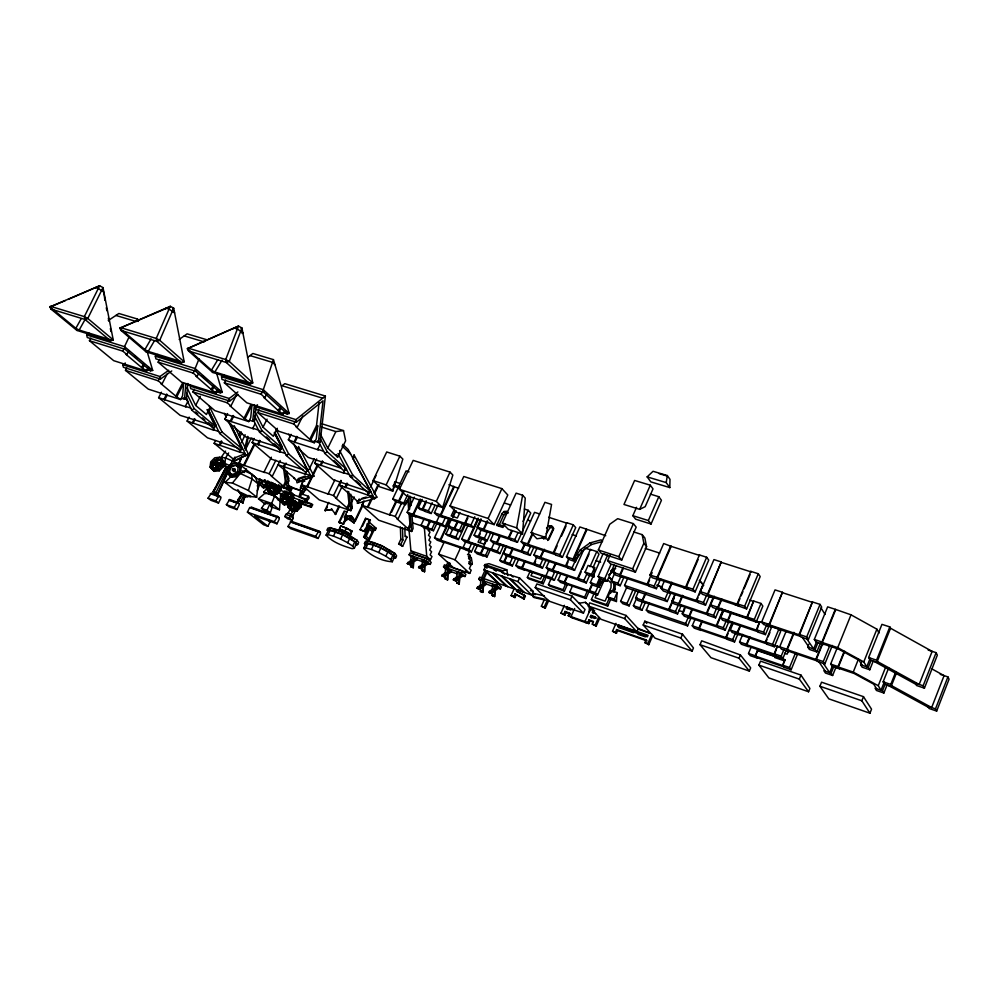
<?xml version="1.0" encoding="UTF-8"?>
<svg xmlns="http://www.w3.org/2000/svg" width="999" height="999" viewBox="0 0 999 999"><rect width="100%" height="100%" fill="white"/><g stroke="black" fill="none" stroke-linecap="round" stroke-linejoin="round"><path stroke-width="1.5" d="M411.163 556.593L409.115 554.795L410.04 552.822L427.147 558.791L431.181 562.4L430.257 564.385L417.02 559.74L413.873 561.85L413.249 567.794L410.826 566.683L410.889 563.074M413.249 567.794L412.824 562.549L409.652 564.672L407.23 563.548L410.939 560.277L411.026 555.469M409.652 564.672L409.677 563.074L412.849 560.951L412.937 556.131L413.961 557.042L413.898 560.239L417.045 558.141M428.334 563.711L425.199 565.834L424.563 571.803L422.127 570.679L422.202 567.07M424.563 571.803L424.15 566.545L421.004 568.681L418.569 567.557L422.265 564.26L422.365 559.44L423.376 560.339M421.004 568.681L421.041 567.082L424.188 564.934L424.288 560.114L425.312 561.013L425.237 564.223L428.371 562.1M669.792 487.587L670.004 479.333L667.32 475.549L653.034 471.291L647.152 476.873L650.824 481.88L669.792 487.587L666.208 482.592L647.152 476.873M456.893 573.726L451.398 571.803L448.289 573.963L447.614 579.969L445.167 578.833L445.267 575.212M447.614 579.969L447.252 574.687L444.143 576.86L441.683 575.724L445.354 572.377L445.479 567.532L446.478 568.431M444.143 576.86L444.18 575.237L447.302 573.064L447.44 568.219L448.426 569.118L448.339 572.352L451.448 570.192M465.784 570.566L464.523 573.314L465.859 574.55L464.935 576.548L460.027 574.275L462.974 575.861L459.89 578.046L459.19 584.065L456.743 582.929L456.818 580.506M459.19 584.065L458.853 578.771L455.756 580.968L453.284 579.82L456.93 576.46L457.08 571.59L458.066 572.489M455.756 580.968L455.794 579.345L458.903 577.147L459.053 572.277L460.039 573.176L459.94 576.423L462 574.974M611.937 592.17L613.773 588.011L613.948 582.429M613.836 592.195L615.047 589.435L615.222 583.866M484.64 581.818L483.616 582.554L486.575 584.14L483.516 586.363L482.792 592.419L480.319 591.271L480.457 587.612M482.792 592.419L482.492 587.1L479.42 589.335L476.935 588.174L480.556 584.765L480.744 579.87M589.185 611.975L589.398 606.131L585.402 602.297L579.108 603.184M590.509 610.639L590.634 607.417M479.42 589.335L479.483 587.699L482.554 585.476L482.742 580.581L483.703 581.468M483.766 579.845L483.578 584.727L485.614 583.254M496.478 585.963L495.467 586.7L498.414 588.299L495.379 590.534L494.63 596.603L492.145 595.454L492.295 591.795M494.63 596.603L494.368 591.283L491.308 593.531L488.811 592.37L492.42 588.935L492.619 584.028M491.308 593.531L491.371 591.895L494.43 589.647L494.642 584.74L495.579 585.639L495.454 588.898L498.489 586.663M553.034 530.194L553.159 527.484L551.311 525.749L548.551 525.986L546.515 528.071M270.729 506.705L279.483 509.777L280.557 495.404L284.54 491.346L289.585 490.834L293.881 495.104L293.319 500.349L289.335 504.408L284.265 504.907L274.625 496.066L265.384 492.869L258.466 498.838L265.222 504.27M593.943 576.885L594.592 567.582L588.074 565.409L585.089 572.127L587.449 574.7L593.943 576.885L591.608 574.325L585.089 572.127M610.564 593.431L610.776 590.471L617.12 592.619L616.433 601.535L610.114 599.375L607.916 596.977L610.776 590.471M522.539 534.015L525.249 498.114L522.614 495.217L516.108 493.144L502.335 523.164L508.279 529.308L522.539 534.015L516.683 527.884L502.335 523.164M180.632 399.575L175.861 396.153L182.555 383.092L183.654 383.441L182.567 395.791L180.632 399.575L148.302 389.135L125.499 370.367L126.823 367.832M181.568 398.326L184.503 399.263L185.864 383.878M184.503 399.263L186.426 398.863L187.8 383.491M248.763 421.578L244.093 418.131L250.824 404.72L251.973 405.082L250.712 417.694L248.763 421.578L214.835 410.626L192.869 391.845L194.206 389.248M249.762 420.304L252.71 421.266L254.395 404.62M256.119 405.706L254.595 420.816L252.71 421.266M234.078 458.529L228.646 467.482L225.836 466.258L224.95 463.474L225.524 457.954L228.609 452.959M288.236 504.57L287.949 507.167L291.109 510.501L296.129 510.014L300.087 505.981L300.374 503.371M291.109 510.501L292.22 511.413L297.24 510.926L301.198 506.893L301.611 502.997M294.218 500.686L293.194 504.52L293.931 508.928L294.805 508.841L295.167 505.469L294.305 505.556L293.931 508.928M295.092 500.599L294.855 502.834L296.403 505.232L294.855 506.018L293.743 505.094M295.642 501.061L294.805 508.841M295.954 503.871L295.854 504.77L299.113 504.458L299.2 503.558L295.392 503.421M292.07 500.649L290.197 502.547L289.797 506.231L292.033 508.603L295.604 508.254L298.401 505.394L298.801 501.698M286.001 502.397L286.488 497.989L285.364 497.052L286.051 496.353L288.599 497.777L287.562 501.648M287.487 496.728L286.613 496.815L286.988 493.431L287.862 493.344L287.937 498.214L291.209 497.889M287.425 495.029L287.175 497.29L291.308 496.978M286.875 502.31L287.25 498.913L286.376 499.001M290.022 499.95L285.751 498.476L285.926 497.527L282.655 497.852L282.555 498.751L286.688 498.451L287.862 493.344M290.497 498.826L290.896 495.104L288.649 492.744L285.065 493.106L282.242 495.979L281.83 499.687L285.214 502.997L284.078 502.072L287.662 501.71L290.497 498.826L291.621 499.762M292.395 508.728L290.909 507.155L291.184 504.695M283.142 503.983L288.199 503.484L292.195 499.413L292.769 494.168L289.585 490.834M231.493 476.136L225 482.367L233.416 489.035L249.126 496.366L256.681 497.14L258.154 483.953L255.232 477.047L251.823 474.238L245.242 471.166L242.133 470.929M267.869 486.376L267.42 490.334L271.765 494.667L276.873 494.155L280.906 490.034L281.356 486.063M291.271 495.254L289.772 493.681L286.201 494.043L283.379 496.915L282.967 500.624L281.83 499.687M286.688 498.451L287.812 499.388L285.814 498.538L285.364 497.052M316.533 425.537L317.732 425.911L316.296 438.761L314.335 442.757L309.765 439.298L316.533 425.537L319.081 402.709M279.62 485.689L278.471 484.727L278.047 488.486L275.175 491.408L271.553 491.783L269.293 489.385L269.73 485.639L272.59 482.717L273.738 483.678L272.764 487.624L273.501 492.12M274.4 484.203L274.138 486.476L278.883 486.638L274.725 486.963L273.564 486.001L276.149 487.45L274.475 489.173M274.7 483.628L274.45 485.914L276.149 487.45M275.287 484.115L273.813 491.545L274.388 492.032L274.775 488.598L273.888 488.686M275.574 486.975L275.474 487.887L277.685 487.662M270.592 493.718L275.712 493.206L279.757 489.073L280.057 486.426M314.061 441.034L318.369 442.432L323.039 400.786L296.316 422.227L255.469 409.253L255.032 406.68L257.492 404.782M318.369 442.432L320.204 441.933L325.374 396.054L284.802 383.653L282.08 385.764L322.677 398.214M266.833 484.552L267.907 480.606M271.965 491.933L270.454 490.347L270.741 487.849M269.792 481.643L266.908 484.59L263.249 484.965L260.989 482.554L261.276 480.044M266.109 485.214L266.508 481.755L261.75 481.618L261.85 480.694L265.172 480.344L265.072 481.268M263.674 485.127L262.175 483.528L261.85 480.694M261.75 481.618L265.921 481.268L267.095 482.242L265.035 481.368L264.585 479.857L265.172 480.344M265.222 485.302L265.759 480.831M265.946 484.64L266.209 482.342L264.473 480.781M272.69 483.204L268.619 487.35L263.474 487.887L259.091 483.516L259.565 479.532M240.559 472.614L241.209 467.357L236.9 463.061L231.868 463.611L227.847 467.707L227.198 472.952L231.493 477.247L236.538 476.71L240.559 472.614L239.373 471.64L240.01 466.383L236.9 463.061M302.847 480.831L300.037 489.947L303.858 491.958L302.597 494.53M232.605 469.33L233.891 470.716L234.703 469.093L233.291 468.618L232.492 470.229L234.503 471.203L235.302 469.592L233.291 468.618M231.256 474.363L234.827 473.976L237.687 471.066L238.149 467.332L235.939 464.985L232.367 465.372L229.52 468.269L229.058 471.99L231.855 474.837L235.427 474.463L237.337 472.527M214.073 468.456L217.62 468.069L220.454 465.172L220.929 461.476L218.756 459.14L215.222 459.54L212.387 462.425L211.913 466.108L215.297 469.43M213.112 470.367L218.119 469.83L222.115 465.746L222.777 460.527L219.718 457.242L214.735 457.792L210.739 461.85L210.065 467.057L213.112 470.367L214.335 471.341L219.33 470.791L223.326 466.72L223.988 461.513L219.718 457.242M216.021 468.793L215.434 463.461L216.046 463.948L215.921 464.847L212.7 465.197L212.213 463.811L215.434 463.461L216.558 459.39L218.019 459.777L216.284 468.219L216.883 468.706L217.32 465.322L216.458 465.422L216.021 468.793L216.883 468.706M214.573 468.643L213.137 467.082L213.611 463.399L216.433 460.514L219.967 460.127L221.416 461.675M216.87 462.125L217.158 459.877M212.7 465.197L212.1 464.71L215.322 464.36L217.919 465.809L218.731 464.21L216.121 462.762M340.834 525.761L339.111 530.207L340.834 525.761L351.985 530.968L350.224 535.389L351.985 530.968M340.584 530.719L340.721 529.807L344.917 531.268L348.963 533.653L348.801 534.552M666.208 482.592L667.32 475.549M545.766 537.462L551.56 504.433L544.93 502.322L531.156 532.654L536.925 538.773L545.766 537.462L531.156 532.654M516.683 527.884L522.614 495.217M350.337 531.368L350.499 530.457M245.866 448.551L248.214 437.175M394.617 482.305L392.782 491.108L379.695 486.788L373.002 480.569L386.713 451.973L399.887 456.168L402.847 459.09L392.782 491.108L386.163 484.902L373.002 480.569M244.743 448.201L247.69 436.351M281.194 494.705L278.908 492.819L280.981 487.287M302.185 490.946L300.699 490.759L299.051 496.753L300.312 497.814L302.185 490.946L287.65 485.989M298.189 503.558L297.128 506.98L294.618 505.019L289.947 504.845L293.194 504.52L294.855 506.018M442.619 507.592L452.859 475.037L450.025 472.115L413.174 460.389L399.45 489.273L405.994 495.479L442.619 507.592L436.288 501.411L399.45 489.273M256.681 497.14L248.401 490.484L252.048 478.958L251.823 474.238M270.304 512.912L272.49 506.143L269.88 504.033L265.484 502.497L261.463 508.329L264.785 510.964L270.304 512.912L266.995 510.277L261.463 508.329M242.932 502.934L245.23 495.904L243.906 494.855L241.77 494.105L237.575 500.149L242.932 502.934L237.575 500.149M241.009 464.235L240.047 467.082L238.861 464.947L232.829 461.151L225.524 457.954L221.266 457.242L221.616 460.089M273.451 359.628L263.299 389.697L263.748 392.407L287.312 413.986L289.248 413.524L273.451 359.628L252.872 353.484L247.527 357.442M242.595 502.372L245.005 495.541M238.861 464.947L241.358 458.004M257.243 490.959L260.277 482.729M257.28 485.964L260.09 478.746M947.914 676.897L949.05 679.22L936.675 711.076L935.489 708.865L947.914 676.897L940.259 674.362M924.425 688.174L923.151 685.776L915.209 683.116L916.52 685.501L924.425 688.174L937.337 655.169L936.113 652.659L928.183 650.074M923.151 685.776L936.113 652.659M884.427 681.693L881.018 690.259L878.258 685.714L853.246 672.09L838.361 667.045L844.729 651.273M887.262 684.477L883.878 693.019L882.517 690.771L885.351 683.628M888.673 667.919L883.141 681.855L884.527 684.178L892.132 686.763L890.771 684.44L895.753 671.877M896.428 673.064L891.458 685.601L931.655 707.554L944.08 675.624L932.104 669.005M890.546 628.234L877.284 661.45L919.18 684.44L932.142 651.373L890.546 628.234L889.834 626.91L881.942 624.363L868.643 657.554L870.141 660.077L878.021 662.699L876.548 660.189L868.643 657.554M869.942 713.211L861.837 700.774L863.473 696.665L821.553 682.192L819.904 686.251L828.783 698.838L869.942 713.211L871.54 709.178L863.473 696.665M878.258 685.714L885.688 667.032M279.483 509.777L271.666 503.446L274.625 496.066M870.154 658.341L866.77 666.82L863.773 661.912L876.897 629.183L851.023 614.822L835.301 609.328L827.647 606.855L814.322 639.447L816.021 641.995L823.638 644.542L821.977 641.995L814.322 639.447M873.151 661.313L869.779 669.767L868.306 667.344L871.128 660.277M876.548 660.189L889.834 626.91M199.026 358.891L195.13 368.556L195.642 371.228L220.242 392.794L222.24 392.37L216.533 372.977M853.246 672.09L858.453 659.128M869.779 669.767L862.112 667.182L860.614 664.76L861.737 661.937M836.026 667.095L832.629 675.486L831.106 673.214L833.94 666.196M837.025 648.326L830.644 664.06L832.204 666.42L839.585 668.93L838.049 666.57L843.843 652.222M808.566 691.77L809.914 688.486L800.973 675.087L760.539 661.138L758.89 665.109L768.855 677.896L808.566 691.77L799.325 679.108L758.89 665.109M832.367 645.441L824.862 663.923L823.276 661.563L829.657 645.866M863.773 661.912L837.724 647.652L851.023 614.822M832.492 665.696L829.657 672.714L823.401 663.423M799.325 679.108L800.973 675.087M816.483 642.032L813.648 648.963L806.905 638.96M820.753 642.232L816.795 651.922L815.147 649.475L817.981 642.532M821.977 641.995L835.301 609.328M835.626 609.852L822.314 642.507L837.724 647.652M824.862 663.923L817.544 661.438L815.933 659.078L822.314 643.418M822.639 643.905L816.258 659.552L787.237 649.712L793.618 634.215M791.146 669.755L789.522 667.532L795.666 652.572L797.264 654.845L791.146 669.755L784.265 667.382L782.617 665.159L784.877 659.652L757.554 650.299L755.281 655.744L757.017 657.991L750.274 655.669L748.513 653.421L751.31 646.715M808.416 639.46L806.705 636.912L820.042 604.395L812.449 601.96L799.113 634.377L800.861 636.937L808.416 639.46L821.69 607.067L820.042 604.395M816.795 651.922L809.365 649.425L807.691 646.965L808.828 644.193M786.013 650.886L782.879 658.466L781.193 656.156L783.815 649.812M786.101 631.331L779.707 646.803L781.443 649.188L788.598 651.623L786.9 649.238L793.868 632.317M788.76 650.224L787.137 654.158L784.527 653.271M784.877 659.652L782.941 665.596L755.631 656.193L757.554 650.299M800.049 633.478L812.449 601.96M774.312 646.765L772.564 644.367L778.97 628.908L771.84 626.535L765.434 641.957L767.207 644.355L774.312 646.765L780.694 631.356L778.97 628.908M782.879 658.466L775.898 656.081L774.188 653.771L777.322 646.178L780.132 647.127M775.049 652.971L777.322 646.178M765.421 634.627L763.598 632.142L766.882 624.275L768.681 626.785L765.421 634.627L758.204 632.192L756.368 629.707L759.64 621.853L763.985 623.301M749.337 671.091L750.686 667.856L740.409 654.944L701.673 640.821L700.024 644.705L710.988 657.692L749.337 671.091L739.035 658.229L700.024 644.705M769.105 624.375L782.454 592.282L775.037 589.897L761.688 621.902L763.548 624.475L770.953 626.947L769.105 624.375L761.688 621.902M782.454 592.282L769.48 624.887L799.462 634.889M765.796 642.444L766.957 639.635M768.119 636.838L769.867 632.629M756.193 622.015L754.295 619.442L760.988 603.446L753.633 601.036L746.94 616.995L748.863 619.567L756.193 622.015L762.849 606.081L760.988 603.446M739.035 658.229L740.409 654.944M742.707 634.44L739.56 641.945L741.37 644.268L748.226 646.615L746.428 644.293L749.575 636.763M749.924 637.237L746.79 644.755L774.525 654.233M757.279 628.895L759.64 621.853M758.291 573.751L760.189 576.548L746.603 608.928L744.63 606.243L758.291 573.751L750.823 571.366L737.162 603.771L739.148 606.455M737.974 633.803L734.552 641.932L732.717 639.61L735.576 632.804M733.191 623.114L730.269 630.044L732.155 632.454L739.11 634.815L737.25 632.404L740.159 625.461M740.534 625.948L737.624 632.891L767.444 643.181M753.633 601.036L747.327 617.507L718.256 607.817L721.902 599.2M728.721 621.84L725.237 630.107L723.326 627.684L726.248 620.779M727.734 620.079L731.006 612.312L723.925 609.939L720.641 617.707L722.602 620.204L729.657 622.589L727.734 620.079L720.641 617.707M738.149 602.909L739.934 598.676M741.121 595.866L742.894 591.645M744.08 588.823L750.024 574.737M734.552 641.932L727.771 639.61L725.911 637.275L732.192 622.365M727.996 633.678L726.285 637.749L699.325 628.533L702.372 621.378M729.133 630.968L731.992 624.188M719.13 609.44L715.571 617.844L713.598 615.334L716.57 608.304M717.844 607.292L710.651 604.894L712.687 607.492L719.854 609.889L717.844 607.292L720.891 600.112M725.237 630.107L718.343 627.772L716.42 625.349L722.826 610.177M722.627 612.05L716.807 625.836L689.447 616.558L692.494 609.427M692.27 625.786L698.938 628.071L700.886 630.419L694.23 628.146L692.27 625.786L695.254 618.781M709.178 596.565L705.544 605.107L703.483 602.509L706.53 595.354M709.665 596.703L707.579 594.005L721.253 561.925L713.948 559.59L700.274 591.595L702.384 594.293L713.323 597.914L712.911 597.377M721.253 561.925L708.004 594.542L737.562 604.308M698.938 628.071L701.935 621.041M715.571 617.844L708.566 615.484L706.568 612.974L713.124 597.552L713.523 598.064M714.31 596.291L706.967 613.473L679.195 604.133L682.816 595.691M692.145 651.111L693.481 647.951L682.504 634.203L644.842 621.203L643.194 625.012L655.094 638.161L692.145 651.111L680.856 638.061L643.194 625.012M683.403 612.387L684.627 609.54M683.865 587.774L695.129 591.895L708.741 560.077L706.668 557.267L699.425 554.957L685.751 586.788L687.899 589.497M691.171 617.507L687.599 625.874L685.626 623.513L688.611 616.533M685.314 606.655L682.267 613.773L684.303 616.208L691.046 618.506L689.048 616.071L692.095 608.928M705.544 605.107L698.426 602.734L696.353 600.124L703.059 584.44L702.247 587.824M680.856 638.061L682.504 634.203M697.989 597.802L696.778 600.649L668.568 591.246L672.215 582.804M699.213 594.954L701.036 590.684M277.31 490.659L278.434 488.024M674.874 594.405L671.902 601.311L674.013 603.846L680.856 606.156L678.783 603.621L682.354 595.317M681.218 605.431L677.572 613.923L675.524 611.488L678.571 604.383M698.064 559.665L686.176 587.337L657.529 577.872L671.191 546.366L663.673 543.543L649.987 574.987L652.26 577.709L659.328 580.044L657.08 577.322L649.987 574.987M684.839 607.629L683.004 611.912L678.646 610.426M695.129 591.895L692.994 589.185L706.668 557.267M652.822 635.352L648.788 644.705L644.855 642.619L646.041 639.884L616.62 629.557L615.434 632.267L616.433 633.316L617.619 630.606L616.62 629.557M664.198 581.368L661.151 588.399L663.336 591.021L670.292 593.344L668.131 590.721L671.778 582.267M670.741 593.294L667.182 601.548L665.059 599.013L668.031 592.12M648.788 644.705L647.827 643.668L651.872 634.29M677.572 613.923L670.878 611.65L668.806 609.215L674.912 595.029M674.1 598.364L669.218 609.702L642.644 600.686L645.691 593.668M637 597.452L633.403 605.681L635.539 608.066L641.945 610.264L645.529 602.035M657.08 577.322L670.754 545.804M660.639 578.921L656.405 588.698L654.195 586.076L657.242 579.07M636.875 631.805L638.224 628.708L626.061 615.446L589.672 602.872L588.299 605.993L601.048 619.293L636.875 631.805L624.687 618.593L588.299 605.993M687.599 625.874L648.388 612.462L646.303 610.089L649.288 603.196M618.93 627.609L619.58 626.098L618.593 625.049L617.931 626.548L618.93 627.609L633.616 632.742M626.598 587.649L620.616 601.311L622.777 603.696L629.145 605.881L635.789 590.634M624.687 618.593L626.061 615.446M635.639 597.964L642.207 600.199L644.355 602.647L637.799 600.424L635.639 597.964L638.686 590.958M656.405 588.698L649.5 586.401L647.277 583.766L652.147 572.589M648.339 582.904L649.55 580.107M642.207 600.199L644.655 594.58M641.945 610.264L639.847 607.879L642.832 600.998M636.538 507.305L632.842 515.684L635.589 519.155L651.048 524.013L661.45 500.274L658.803 496.703L650.349 494.118M667.182 601.548L626.823 587.949L624.575 585.402L627.697 578.284M642.17 534.64L644.892 538.049L646.578 546.628L635.414 572.127L632.642 568.856L643.856 543.244L642.17 534.64L633.703 531.943M616.433 633.316L612.524 631.243L615.983 623.314M629.145 605.881L626.997 603.496L632.979 589.797M599.637 618.319L596.178 626.186L592.282 624.125L593.468 621.44L588.998 619.867L587.812 622.552L588.848 623.613L590.034 620.928L588.998 619.867M623.913 577.222L620.192 585.726L613.586 583.491L611.301 580.943L615.047 572.439M621.69 560.064L636.176 527.135L633.378 523.626L617.682 518.668L609.752 524.263L598.339 549.974L601.298 553.359L621.69 560.064L618.818 556.693L598.339 549.974M596.178 626.186L595.154 625.137L598.626 617.257M610.789 599.113L607.754 606.031L606.455 604.632L609.502 597.714M616.158 565.471L613.111 572.377L615.434 575.024L622.19 577.285L619.892 574.637L622.926 567.719M623.388 568.256L620.354 575.174L647.727 584.303M620.192 585.726L617.931 583.166L621.041 576.073M651.048 524.013L648.351 520.541L658.803 496.703M616.433 601.535L614.248 599.138L617.12 592.619M614.135 565.122L607.017 581.281L600.461 579.083L598.139 576.523L607.504 555.369M583.441 613.136L585.052 609.49L572.052 596.078L536.875 583.94L535.227 587.599L548.788 601.036L583.441 613.136L570.404 599.787L535.227 587.599M601.41 581.743L598.975 587.25L596.703 584.777L599.762 577.859M635.414 572.127L610.489 563.886L607.617 560.589L610.114 554.957M600.212 578.359L597.165 585.264L601.286 579.432M607.754 606.031L592.732 600.849L591.408 599.462L594.455 592.569M604.432 579.482L597.552 595.079L595.329 592.682L598.463 585.564M600.349 582.617L598.526 586.75L604.233 578.583M596.865 593.681L595.092 597.714L605.069 601.136L610.988 587.674L611.138 583.116L608.391 580.531L604.383 580.844L601.848 583.428M607.017 581.281L604.707 578.721L610.951 564.585M590.309 616.895L590.971 615.409L595.429 616.957L594.78 618.456L590.309 616.895L591.346 617.956L591.995 616.47L590.971 615.409M593.306 613.498L594.617 610.526M618.818 556.693L633.378 523.626M639.672 509.353L650.299 485.202L634.615 480.457L623.975 504.47L639.672 509.353L645.179 506.68L653.021 488.873L650.299 485.202M572.09 617.707L568.194 615.659L569.38 612.986L564.984 611.45L563.798 614.11L564.872 615.172L566.046 612.512L564.984 611.45M571.353 608.553L570.691 610.027L566.296 608.491L566.957 607.017L572.402 609.615L566.957 607.017M589.897 574.7L586.251 582.929L583.94 580.444L586.987 573.563M590.047 566.695L596.753 551.56L590.409 549.475L577.597 578.296L579.919 580.781L586.251 582.929M574.65 608.478L571.028 616.658L572.302 617.919L586.201 622.814L584.952 621.553L590.734 608.453L593.593 609.452L592.282 612.424L595.629 613.598M592.931 567.844L599.013 554.133L596.753 551.56M591.608 574.325L594.592 567.582M598.975 587.25L592.594 585.077L590.309 582.604L603.134 553.658L608.241 555.332M589.585 590.284L585.951 598.513L584.615 597.115L587.662 590.247M597.552 595.079L591.321 592.944L589.073 590.534L592.207 583.441M592.032 585.352L589.522 591.021L564.735 582.554L567.869 575.524M605.731 535.701L579.857 526.948L566.47 556.843L568.931 559.502L575.499 561.688L578.671 554.582M567.582 584.053L564.435 591.108L563.074 589.71L566.221 582.642M568.831 558.641L565.709 565.609L568.119 568.181L574.537 570.342L583.853 549.45M585.951 598.513L571.128 593.406L569.767 592.007L572.202 586.538M564.872 615.172L560.988 613.111L564.447 605.332M581.106 571.94L578.059 578.796L552.947 570.279L555.993 563.486M582.33 569.193L589.035 554.108M570.404 599.787L572.052 596.078M567.357 609.565L568.019 608.091M548.713 600.536L545.254 608.266L541.383 606.218L544.542 599.188L532.929 596.49L534.24 593.568L544.393 595.928M549.075 568.818L545.929 575.811L548.289 578.221L554.37 580.294L558.116 571.928M545.254 608.266L544.168 607.205L547.639 599.462M558.141 579.969L564.273 582.067L566.583 584.477L560.464 582.392L558.141 579.969L560.651 574.363M568.056 561.95L566.196 566.133L540.734 557.567L544.467 549.288M575.499 561.688L573.051 559.028L586.438 529.07M586.913 529.62L573.551 559.565L580.319 549.875L589.947 542.944L601.136 539.847L602.534 541.495L591.371 544.58L581.768 551.485L575.012 561.163L576.286 558.316M564.273 582.067L566.783 576.448M574.537 570.342L572.14 567.782L576.51 557.991M486.763 566.645L485.277 566.82L483.903 569.817L498.201 583.366L531.743 595.079L533.354 591.508L519.58 577.971L502.197 572.664L502.472 572.065L484.34 565.696L484.865 564.572L488.948 563.661L506.83 569.805L507.779 575.611M542.32 574.974L540.521 578.983L530.944 575.699L532.742 571.703M546.241 567.669L552.459 569.78L554.857 572.265L548.651 570.167L546.241 567.669L549.288 560.889M553.396 552.484L566.783 522.739L573.301 524.837L575.724 527.597L562.4 557.317L555.894 555.144L553.396 552.484L559.927 554.657L562.4 557.317M554.532 551.598L557.08 545.941M561.538 536.026L565.996 526.123M546.353 576.798L543.206 583.803L541.808 582.392L544.967 575.387M552.459 569.78L555.519 562.974M559.927 554.657L573.301 524.837M564.435 591.108L549.812 586.076L548.426 584.665L550.948 579.045M554.37 580.294L552.022 577.884L554.532 572.29M543.756 539.16L544.979 536.463M546.191 533.766L550.049 527.634L552.797 527.397L551.311 525.749M543.206 583.803L528.783 578.833L527.36 577.422L530.506 570.441M546.303 559.565L542.469 568.069L536.313 565.971L533.878 563.473L537.075 556.381M535.639 561.138L534.365 563.973L509.94 555.694L513.136 548.676M537.05 548.039L533.928 554.932L536.426 557.517L542.719 559.627L540.234 557.055L543.356 550.149M547.714 540.471L553.321 528.046L549.537 526.81M524.075 599.125L522.964 598.051L524.275 595.142L516.308 591.008L525.387 596.216L524.075 599.125L514.997 593.906L513.811 596.528L514.935 597.589L516.108 594.979M542.469 568.069L540.047 565.571L543.244 558.466M217.994 494.18L215.921 492.569L228.209 467.682L226.111 466.97L213.037 491.995L217.994 494.18L227.61 472.989M241.508 442.707L245.13 434.702M296.79 502.397L293.594 509.165M522.527 549.862L525.012 544.38M515.834 565.521L521.803 567.569L524.225 569.992L518.269 567.956L515.834 565.521L518.968 558.616M539.672 513.986L534.552 512.337L521.178 541.733L523.763 544.418L530.144 546.54L527.572 543.868L532.667 532.642M532.542 534.59L528.084 544.405L553.896 553.009M533.891 547.177L530.169 555.407L527.647 552.822L530.769 545.941M521.803 567.569L524.937 560.639M525.424 561.138L522.29 568.056L546.403 576.286M514.935 597.589L511.076 595.566L514.285 588.486M531.743 595.079L517.932 581.605L519.58 577.971M517.42 592.082L518.518 589.672M516.083 557.679L512.337 565.921L506.418 563.898L503.946 561.463L507.092 554.595M506.955 556.455L504.445 561.95L499.85 560.389L506.281 546.328M524.388 509.065L528.184 510.289L530.731 513.061L517.42 542.295L514.81 539.622L517.994 532.629M523.089 521.466L528.184 510.289M506.58 546.128L503.384 553.146L505.906 555.656L511.938 557.704L509.428 555.194L512.637 548.164M502.272 571.89L502.784 570.754L506.83 569.805M500.062 585.739L501.361 586.975L500.424 588.998L496.653 585.451L497.589 583.404L479.67 577.147L478.746 579.17L480.656 580.956M492.619 595.891L493.169 594.705M512.337 565.921L509.877 563.498L513.011 556.605M530.169 555.407L523.926 553.309L521.391 550.711L524.512 543.856M500.262 536.126L497.152 542.907L521.903 551.236M481.256 578.621L485.039 570.342M482.829 579.17L486.625 570.879M484.14 578.433L487.3 571.528M503.721 545.242L499.887 553.608L497.352 551.098L500.549 544.105M480.794 591.708L481.331 590.521M517.42 542.295L511.101 540.184L508.479 537.499L511.663 530.531M509.64 536.65L512.175 531.081M495.204 569.555L493.718 569.742L493.993 569.13L496.166 571.228M490.921 532.38L487.025 540.871L484.39 538.274L487.512 531.518M444.293 541.883L438.598 554.12L453.521 567.757L469.717 573.414L471.191 570.217L469.393 568.531L470.866 565.322L469.055 563.623L470.541 560.414L468.731 558.703L470.217 555.494L468.394 553.771L469.88 550.549M485.864 540.159L484.028 544.155L478.022 542.132L479.87 538.136M477.784 544.655L474.65 551.46L477.197 553.896L482.992 555.881L480.469 553.446L486.101 541.171M494.155 524.637L507.792 494.992L501.885 488.623L463.773 476.498L450.025 505.931L456.281 512.112L494.155 524.637L488.124 518.481L450.025 505.931M484.103 547.127L480.969 553.933L485.514 555.481L487.012 556.942L490.859 548.563M499.363 526.236L498.838 525.699L503.646 515.222L505.656 513.174L508.329 512.924L506.768 511.263L504.083 511.513L502.072 513.573L496.64 525.399L502.972 527.484L504.782 523.526M490.497 540.334L496.628 542.395L499.225 544.992L493.106 542.932L490.497 540.334L493.618 533.553M485.514 555.481L488.723 548.488M499.887 553.608L493.906 551.573L491.346 549.063L493.906 543.481M496.628 542.395L499.737 535.601M266.995 510.277L269.88 504.033M478.321 519.38L468.094 541.508L491.858 549.562M477.16 527.072L483.379 529.133L486.063 531.83L479.87 529.757L477.16 527.072L480.981 518.806M480.432 538.311L475.724 536.738L474.125 535.164L481.081 520.117M475.162 543.806L471.416 551.923L468.856 549.475L471.99 542.694M464.935 576.548L461.038 572.976L461.963 570.953L444.455 564.847L443.531 566.845L446.503 569.53M487.025 540.871L480.956 538.836L478.309 536.238L481.418 529.482M480.144 533.916L478.846 536.75L474.125 535.164M483.379 529.133L487.187 520.854M488.124 518.481L501.885 488.623M487.724 521.403L483.916 529.682L509.003 538.036M480.194 542.32L482.03 538.336M468.906 563.448L471.803 564.46L472.315 563.349L471.278 557.579L468.369 556.58M217.632 493.606L228.009 471.178M465.459 524.438L458.454 539.547L455.806 537.025L459.003 530.132M464.81 523.638L461.026 531.793L459.415 530.219L462.574 523.414M478.134 518.106L473.701 527.697L467.557 525.649L464.822 522.952L467.994 516.096M467.907 518.006L465.359 523.488L440.984 515.359L454.32 486.85L448.938 484.727M446.091 566.321L447.989 562.237M447.627 566.858L449.525 562.774M448.339 567.507L450.237 563.424M461.675 539.01L467.569 541.008L470.179 543.518L464.31 541.533L461.675 539.01L468.069 525.199M445.666 579.27L446.203 578.109M473.701 527.697L470.979 525.012L474.8 516.758M469.717 573.414L455.02 559.802L460.714 547.489M471.416 551.923L465.659 549.949L463.086 547.514L466.221 540.734M467.569 541.008L477.797 518.868M409.103 530.681L410.901 550.824L414.71 554.208L430.494 559.715L431.968 556.555L430.107 554.87L431.58 551.71L429.707 549.999L431.181 546.84L429.308 545.117L430.781 541.945L428.896 540.222L430.382 537.05L428.496 535.302L429.982 532.117L428.096 530.357M454.395 509.078L451.186 515.934L457.342 517.981L459.902 512.487M440.472 525.062L434.54 537.762L437.187 540.209L442.832 542.145L440.209 539.697L450.099 518.493M450.611 518.993L440.734 540.184L463.598 548.001M448.264 526.136L454.22 528.134L456.93 530.744L450.974 528.746L448.264 526.136L451.523 519.118M452.834 516.321L455.444 510.714M452.859 517.557L456.043 510.714M452.097 537.062L447.577 535.526L445.966 534.015L449.762 525.861M458.454 539.547L452.622 537.562L449.962 535.039L452.522 529.545M454.22 528.134L457.492 521.116M458.029 521.64L454.77 528.658L459.415 530.219M240.884 501.323L243.906 494.855M437.237 522.652L433.454 530.731L431.83 529.22L434.99 522.465M448.951 518.381L445.054 526.748L439.148 524.762L436.401 522.14L439.011 516.558M438.186 504.67L434.378 512.812L437.187 515.509L443.219 517.519L440.422 514.822L453.771 486.288M445.054 526.748L442.32 524.138L445.591 517.145M430.257 564.385L426.223 560.789L427.147 558.791M422.639 571.116L423.176 569.967M421.079 525.249L426.81 527.197L429.533 529.72L423.813 527.784L421.079 525.249L424.275 518.444M434.99 505.419L431.193 513.511L428.359 510.801L432.18 502.684M436.288 501.411L450.025 472.115M426.81 527.197L430.007 520.379M430.557 520.891L427.36 527.697L431.83 529.22M411.338 567.12L411.875 565.971M392.282 561.738L390.784 559.602L392.844 555.244C384.765 550.112 375.537 543.768 365.734 544.068L363.673 548.389C370.891 555.731 381.98 561.251 392.282 561.738L394.318 557.405L392.844 555.244M404.795 527.672L405.082 535.402L406.98 537.125L402.634 546.353L398.638 543.931L400.824 539.31L400.362 526.948M414.335 497.14L407.167 512.312L409.99 514.935L415.771 516.883L412.962 514.26L420.142 499.05M393.044 558.391L395.604 558.004L393.993 555.656L395.017 553.471L381.893 545.716L367.919 540.834L365.484 541.296L364.448 543.456L366.196 545.854M420.704 499.587L413.536 514.797L436.95 522.664M411.888 514.722L413.099 528.496L411.688 531.493L407.879 528.646L409.965 524.213L409.003 513.349M402.634 546.353L400.724 544.655L402.897 540.022L402.447 527.659M424.65 510.976L420.017 509.428L418.306 507.804L422.265 499.4M408.991 529.033L411.076 524.6L409.965 524.213M395.604 558.004L396.628 555.831L395.017 553.471M431.193 513.511L425.212 511.513L422.377 508.803L426.186 500.711M423.576 508.004L426.111 502.609M129.108 336.9L124.5 346.653L125.062 349.275L150.662 370.804L152.697 370.429L147.115 351.498M136.351 321.566L137.537 319.056L118.856 313.486L108.279 320.517M403.883 491.62L399.225 501.436L403.808 502.972L405.544 504.595L409.49 496.266M406.618 500.836L398.014 519.03L395.217 516.483L401.598 503.021M363.673 548.389L365.909 547.989L371.416 549.487L378.721 552.509L380.794 548.139M364.448 543.456L366.883 542.994L372.889 544.617L380.856 547.902L381.893 545.716M403.808 502.972L407.767 494.617M390.784 559.602L385.826 556.218L387.887 551.848M393.993 555.656L388.599 551.947L389.635 549.775M366.883 542.994L367.919 540.834M368.893 540.884L373.713 530.781L369.505 527.122L368.481 526.76L363.648 536.913L368.893 540.884L363.648 536.913M365.909 547.989L367.982 543.643M369.255 526.111L375.274 530.294L376.211 528.321L368.456 521.503M392.769 498.938L398.651 500.899L401.548 503.608L395.691 501.648L392.769 498.938L406.094 470.916L409.041 471.865M372.889 544.617L373.926 542.445M371.416 549.487L373.489 545.129M363.861 500.974L361.85 505.169L390.172 515.097L389.61 514.585L395.991 501.148M391.471 512.362L396.004 502.797M398.651 500.899L403.309 491.071M367.357 507.042L371.391 498.626M374.076 493.019L378.097 484.602M367.932 507.554L371.828 499.425M374.413 494.006L378.958 484.515M360.102 529.657L365.522 518.331L369.817 519.817L370.354 520.279L364.935 531.618L360.102 529.657L364.935 531.618M354.32 548.289L352.684 546.116L354.732 541.82L342.682 534.752L330.194 530.369L328.147 530.844L326.086 535.102C332.729 542.407 342.882 545.916 352.172 548.676L354.32 548.289L356.368 544.005L354.732 541.82M362.45 526.348L366.059 518.806L365.522 518.331M355.869 542.22L356.893 540.072L343.756 532.367L330.132 527.597L327.897 528.121L326.873 530.244L329.108 529.732C339.273 532.704 350.487 536.5 357.63 544.605L355.282 545.054M357.63 544.605L358.653 542.469L356.893 540.072M386.163 484.902L399.887 456.168M364.398 531.156L369.817 519.817M364.672 537.262L369.505 527.122M350.749 494.155L352.235 507.754L350.836 510.676L319.243 499.875L304.52 487.287M359.852 500.337L358.741 499.962L359.178 499.063L359.852 500.337L357.23 501.061L339.448 485.239L341.421 481.156M326.086 535.102L328.122 534.652L333.441 536.101L340.609 539.06L342.682 534.752M342.719 534.515L343.756 532.367M339.298 528.971L344.967 530.956L346.516 527.747M345.941 529.133L346.453 528.071L349.488 529.857M370.579 486.988L373.926 479.982M374.6 478.583L376.036 475.599M363.861 501.748L354.745 520.766L351.099 515.721L344.355 517.182L351.648 516.196L355.294 521.241L363.099 504.945M348.014 518.768L354.071 522.964L355.007 521.003L349.613 517.382M339.448 485.239L368.281 495.229L367.694 494.692L369.892 490.097M352.684 546.116L347.664 542.732L349.725 538.436M358.741 499.962L370.055 496.828L370.492 495.916L370.641 497.365L373.401 496.603L367.694 494.692M350.412 538.523L351.436 536.376M338.986 505.894L335.077 513.986L335.639 514.46L339.535 506.381M329.108 529.732L330.132 527.597M328.122 534.652L330.194 530.369M347.64 515.759L343.594 524.2L338.811 522.265L344.218 511.026L347.04 512M334.902 531.293L335.939 529.145M339.36 522.727L344.081 512.899M333.441 536.101L335.514 531.793M348.726 491.595L350.836 510.676L346.928 507.842L349.013 503.508L347.652 491.246M348.002 508.204L350.087 503.871L349.013 503.508M344.355 517.182L348.264 509.065M350.861 503.658L354.121 496.89M344.917 517.669L346.216 514.96M343.594 524.2L343.044 523.738L346.428 516.708M324.837 510.452L332.068 509.465L324.837 510.452L328.733 502.397M316.646 458.953L314.61 463.124L344.006 473.189L343.381 472.627L345.666 467.919M325.399 510.926L327.347 506.905M342.407 485.839L336.463 498.139L333.529 495.579L340.909 480.357M354.071 455.007L352.597 458.054L374.538 498.713L376.873 497.127L354.071 455.007L354.358 457.679M318.169 538.449L315.572 536.338L318.881 531.018L320.417 532.267L320.417 533.766L318.169 538.449L290.572 528.633L287.924 526.523L291.246 521.266L318.881 531.018M345.055 487.112L346.99 483.104M345.654 487.649L347.627 483.566M311.363 503.721L312.6 504.757L311.351 507.317L310.127 506.281L311.363 503.721L305.919 501.848M319.867 433.279L327.784 448.151L337.637 457.217L345.617 440.809L343.506 430.606L322.103 423.851M303.534 480.631L301.523 484.727L328.746 494.268L328.147 493.756L334.852 479.945M301.211 493.356L304.42 487.2L300.886 486.001M292.407 511.588L289.498 518.169L292.207 520.367L293.244 518.244L292.994 515.459L295.354 510.614M306.818 486.525L317.52 464.597M307.417 487.037L318.319 464.685M327.784 448.151L335.864 431.593L343.506 430.606M320.317 465.01L322.315 460.901M320.954 465.584L322.952 461.476M310.127 506.281L303.309 503.933L304.558 501.373M305.894 499.1L307.143 500.162L305.894 502.734L304.645 501.685L305.894 499.1L288.886 493.269M310.964 439.685L317.732 425.911M291.184 486.7L292.482 487.787L291.196 490.397L289.91 489.31L291.184 486.7L288.424 485.751M276.96 523.801L274.288 521.678L277.61 516.458L279.183 517.719L279.221 519.205L276.96 523.801L254.57 515.846L267.907 526.286L270.117 521.778L269.73 520.429M298.539 446.453L313.973 476.098L296.978 482.842L296.691 480.594L293.644 477.984L294.705 478.346L278.097 464.697L305.781 474.3L305.17 473.763L307.355 469.28L307.542 470.716M291.046 434.34L288.361 439.772L294.855 442.27L318.356 449.9L317.694 449.3L320.055 444.48M292.207 520.367L287.537 518.718L284.802 516.52L285.851 514.398L288.187 512.949L294.355 501.548M302.909 479.545L302.385 480.594L304.732 481.381M308.878 469.692L314.235 458.753M294.855 442.27L297.465 436.975M283.466 466.496L284.84 463.723M284.103 467.045L286.064 463.049M286.725 471.191L288.699 486.088L287.3 488.948L283.304 486.101L285.377 481.88L283.566 468.269M284.328 486.451L286.401 482.23L285.377 481.88M287.05 473.126L289.111 480.931L287.337 483.179M267.907 526.286L263.511 524.712L247.427 512.137L249.675 507.579L251.661 507.292L277.61 516.458M254.183 438.449L252.148 442.52L280.344 452.172L279.695 451.61L281.968 447.015M280.17 460.514L272.252 476.336L269.181 473.763L275.849 460.264M302.759 416.034L297.252 427.197L293.768 424.013L295.105 421.291M294.181 441.67L296.803 436.376M236.913 509.565L234.178 507.442L237.5 502.31L239.123 503.571L239.161 505.032L236.913 509.565L229.133 506.793L226.386 504.67L229.708 499.55L237.5 502.31M225.737 380.045L224.35 382.804L246.853 402.834L283.142 414.323L284.49 411.588M277.31 428.296L273.339 436.288L263.012 427.21L254.982 411.476M241.895 456.718L238.561 463.386L264.648 472.539L264.036 472.015L271.366 457.205M243.619 465.097L254.283 443.731M263.012 427.21L267.045 419.143M244.243 465.621L255.107 443.818M257.617 444.33L259.615 440.322M258.279 444.892L260.277 440.896M283.142 414.323L278.309 410.651L280.357 406.543M279.545 411.051L280.906 408.291M208.054 498.164L211.376 493.081L219.068 495.804L220.704 497.065L220.754 498.526L218.506 503.021L210.839 500.287L208.054 498.164L215.734 500.886L218.506 503.021M266.97 393.506L264.885 397.689L261.151 394.28L262.725 391.146M235.414 458.341L234.403 457.992L234.827 457.142L235.414 458.341L233.516 459.24L214.136 443.294L215.509 440.571M314.335 442.757L278.833 431.293L257.754 412.525L259.091 409.852M214.136 443.294L240.647 452.485L239.997 451.948L242.183 447.577M215.734 500.886L219.068 495.804M227.585 413.561L224.775 419.118L231.044 421.528L253.509 428.833L252.809 428.234L255.17 423.526M245.217 450.049L251.211 438.062L253.746 438.886M219.93 445.554L222.015 441.408M245.242 418.506L251.973 405.082M189.136 417.095L187.113 421.066L214.086 430.307L213.399 429.732L215.659 425.262L216.346 425.836L208.292 409.453M236.388 395.117L230.906 405.994L227.26 402.809L228.596 400.162M230.344 420.929L233.092 415.459M219.268 445.005L221.303 440.959M231.044 421.528L233.791 416.059M159.515 359.465L158.129 362.15L181.543 382.155L216.159 393.119L217.507 390.447M210.377 406.743L206.431 414.523L195.667 405.432L187.125 387.899M195.667 405.432L200.337 396.266M192.332 422.777L194.443 418.631M193.019 423.351L195.13 419.205M216.159 393.119L211.226 389.473L213.274 385.464M212.4 389.835L214.435 385.826M211.226 389.473L195.916 376.123L197.103 376.486L198.489 373.776M161.426 392.22L158.629 397.639L186.076 406.918L185.364 406.318L187.7 401.735L188.424 402.347L186.401 398.176M176.96 396.503L183.654 383.441M197.103 376.486L193.207 373.089L194.605 370.367M175.861 396.153L160.914 383.641L162.013 383.991L167.47 373.414M163.936 399.363L166.683 394.031M164.673 399.962L167.407 394.642M162.013 383.991L158.217 380.806L159.553 378.234M148.676 367.232L146.666 371.116L141.633 367.495L143.669 363.599M142.757 367.844L144.106 365.247M128.908 350.562L126.836 354.508L122.79 351.124L124.176 348.476M146.666 371.116L113.736 360.689L89.448 340.721L90.834 338.112M212.675 491.421L213.861 491.658L226.885 467.107M213.786 490.621L215.26 487.887M216.733 485.152L226.111 466.97M81.156 318.781L75.849 328.296L76.911 330.407L110.464 340.796L113.212 339.835L102.997 287.6L99.638 285.789L49.95 306.955L51.011 309.103L76.911 330.407L79.171 330.057L112.7 340.422M85.24 319.193L79.171 330.057L75.849 328.296L49.95 306.955L65.385 300.537M151.086 338.898L144.867 349.613L146.029 351.798L181.343 362.737L184.203 361.763L173.676 308.154L170.28 306.293L119.843 328.196L121.004 330.419L146.029 351.798L148.239 351.411L180.594 361.413M154.458 340.709L148.239 351.411L144.867 349.613L122.115 330.145M217.819 359.64L211.451 370.179L212.7 372.44L249.787 383.928L252.747 382.929L241.92 327.984L238.474 326.099L187.35 348.701L188.611 350.999L212.7 372.44L214.872 372.015L251.923 383.466M222.04 360.164L214.872 372.015L211.451 370.179L187.35 348.701L238.474 326.099L225.724 359.528L226.236 362.462L249.787 383.928L252.747 382.929L229.258 361.438L225.724 359.528L188.062 348.102L188.611 350.999L226.236 362.462L229.258 361.438L241.92 327.984L241.121 328.634M303.858 491.958L306.418 488.911L301.523 484.727M238.798 500.399L242.57 494.268M244.081 472.627L246.441 468.943M237.924 500.724L241.184 495.729M225.549 451.086L221.266 457.242L222.54 459.403M94.83 288.286L95.317 287.587L98.314 288.461L103.896 292.22L104.858 300.337M239.348 436.975L242.008 433.341M305.344 500.362L308.491 496.291L301.261 493.818M225 482.367L232.43 483.029L240.272 473.464L245.242 471.166M238.349 435.114L241.221 431.893M265.946 493.818L263.699 491.995L267.907 487.425M165.26 308.828L165.909 308.167L169.056 309.078L174.613 312.887M169.63 306.968L170.28 306.293L156.231 338.436L156.806 341.321L181.343 362.737L184.203 361.763L159.728 340.309L156.231 338.436L120.392 327.56L121.004 330.419L156.806 341.321L159.728 340.309L173.676 308.154L173.027 308.816M230.294 476.286L235.339 475.749L239.373 471.64M262.287 486.913L267.432 486.388L271.516 482.23M273.738 483.678L270.891 486.588L269.73 485.639M288.524 501.973L290.497 499.962M294.106 500.624L291.308 503.471L290.197 502.547M357.23 501.061L357.467 503.334L359.103 501.985M233.267 328.671L234.053 328.022L237.375 328.996L242.882 332.842L242.07 333.479M255.032 406.68L295.916 419.642L325.374 396.054M238.299 394.48L229.658 401.049L190.672 388.648L190.185 386.126L229.196 398.489L237.849 391.933M233.516 459.24L233.853 461.451L235.539 460.189M263.748 392.407L222.003 379.42L221.516 376.735L224.001 374.9M171.753 370.954L160.464 379.058L123.352 367.257L122.815 364.772L159.952 376.536L168.744 370.254M610.651 570.891L615.696 568.493M608.503 574.912L614.31 570.741L612.986 569.23M195.642 371.228L155.856 358.853L155.32 356.206L157.83 354.445M179.183 339.435L187.113 333.853L206.756 339.722M122.815 364.772L125.35 363.012M191.758 410.127L194.081 408.516L215.135 426.211L212.862 427.772L191.758 410.127L185.677 397.577M219.705 433.504L221.965 431.943L241.933 448.726L239.723 450.249L219.705 433.504L208.279 410.239M259.565 432.192L261.95 430.557L282.118 448.214L279.782 449.812L259.565 432.192L253.097 419.443M233.853 461.451L248.426 454.17L234.216 425.686M286.338 455.532L288.661 453.933L307.767 470.666L305.482 472.215L286.338 455.532L274.413 432.317M324.787 453.421L327.235 451.748L346.503 469.355L344.093 470.991L324.787 453.421L318.644 441.82M350.349 476.685L352.747 475.062L370.954 491.733L368.619 493.319L350.349 476.685L337.962 453.521M125.062 349.275L87.25 337.512L86.663 334.915L89.211 333.216M364.585 529.607L370.292 525.936L375.274 530.294M344.405 521.478L349.001 518.593L354.071 522.964M367.02 525.886L368.906 524.725L366.858 524.013M344.742 519.105L347.59 517.37M234.403 457.992L245.23 453.696L239.997 451.948M236.825 459.59L248.426 454.17M119.843 328.196L168.544 307.442M68.182 299.375L99.638 285.789L84.341 316.608L84.977 319.443L110.464 340.796L113.212 339.835L87.775 318.456L84.341 316.608L50.35 306.293L51.011 309.103L84.977 319.443L87.775 318.456L102.997 287.6L102.947 290.597M305.294 476.024L298.326 478.546L298.951 479.782L296.691 480.594M298.639 481.53L313.973 476.098M237.824 489.597L239.847 493.106L246.703 496.128L249.101 495.429M362 498.276L366.246 497.09M372.427 498.339L376.873 497.127M357.467 503.334L374.538 498.713M239.847 493.106L245.467 496.578L248.039 495.904M468.519 558.179L471.278 557.579M366.77 541.895L369.006 541.47L374.525 542.957L381.83 545.953L393.868 553.071M218.019 459.777L217.42 459.29L216.995 462.662L220.754 462.874M217.345 463.736L218.207 463.636M212.824 464.298L216.046 463.948M220.28 463.486L218.119 463.723L218.007 464.622L221.241 464.273L217.407 464.135L218.619 465.109M215.846 464.935L217.919 465.809M238.012 467.045L236.538 465.472L232.967 465.859L230.12 468.756L229.658 472.477L231.855 474.837M269.568 487.05L273.439 487.187M278.209 487.062L274.9 487.412L276.049 488.361M245.467 496.578L251.111 496.503L249.063 496.103M290.784 497.564L288.599 497.777L286.925 496.266M286.938 499.475L282.555 498.751M290.684 498.464L288.499 498.688L287.375 497.752M293.981 502.922L296.503 504.333M290.047 503.946L293.856 504.083M295.092 503.846L299.2 503.558M225.836 466.258L224.201 465.971L226.998 468.231M245.23 495.904L241.77 494.105M545.629 600.262L534.028 597.552L532.929 596.49M331.218 528.234L343.706 532.604L354.508 538.836M659.278 473.701L666.221 475.774M115.921 315.447L134.902 321.129M184.203 335.901L204.258 341.908M250.012 355.607L272.54 362.362L274.925 364.647M86.663 334.915L124.5 346.653L152.697 370.429L148.401 369.068M155.32 356.206L195.13 368.556L222.24 392.37M221.516 376.735L263.299 389.697L289.248 413.524M89.448 340.721L122.79 351.124M158.129 362.15L193.207 373.089M224.35 382.804L261.151 394.28M126.836 354.508L125.712 354.158L141.633 367.495M264.885 397.689L263.649 397.302L278.309 410.651M632.842 515.684L648.351 520.541M146.366 369.455L150.662 370.804M215.884 391.421L220.242 392.794L218.868 390.347M282.904 412.599L287.312 413.986L285.889 411.476M187.999 384.752L190.846 385.651M321.353 426.998L335.864 431.593M125.499 370.367L158.217 380.806M192.869 391.845L227.26 402.809M257.754 412.525L293.768 424.013M671.191 546.366L699.837 555.519L699.425 554.957M721.665 562.487L751.211 571.928L750.823 571.366M230.906 405.994L229.745 405.619L244.093 418.131M297.252 427.197L296.041 426.798L309.765 439.298M183.504 397.914L186.426 398.863M317.332 441.009L320.204 441.933M454.32 486.85L458.616 488.236M504.645 503.084L510.551 504.994M548.626 517.27L567.27 523.289L566.783 522.739M645.254 548.439L659.652 553.096M782.816 592.819L812.786 602.497M185.364 406.318L190.772 408.079M252.809 428.234L258.491 430.07L260.739 432.03M317.694 449.3L323.626 451.236M527.697 520.079L530.606 521.028M572.202 534.577L576.448 535.951M394.905 481.78L400.711 483.678M749.65 600.124L754.02 601.56M394.018 484.965L399.588 486.8M584.952 548.051L590.871 549.999L590.409 549.475M212.862 427.772L211.875 425.749L205.844 423.414L180.132 415.322L158.629 397.639M279.782 449.812L278.709 447.727L272.452 445.304L245.442 436.788L224.775 419.118M341.483 468.356L308.179 457.405L288.361 439.772M392.769 485.926L399.712 488.211M542.245 537.537L548.751 539.685L553.808 528.583L553.321 528.046M213.399 429.732L218.719 431.493M279.695 451.61L285.264 453.446M343.381 472.627L349.213 474.55L352.635 477.672M497.252 524.075L503.583 526.161M607.617 560.589L632.642 568.856M685.751 586.788L692.994 589.185M700.274 591.595L707.579 594.005M737.162 603.771L744.63 606.243M658.878 579.495L687.474 588.96M709.253 596.166L738.748 605.918M746.603 608.928L735.039 604.695M596.228 560.739L600.611 562.187M656.743 585.177L662.424 587.062M658.591 586.163L661.425 587.112M422.377 508.803L428.359 510.801M434.378 512.812L440.422 514.822M464.822 522.952L470.979 525.012M508.479 537.499L514.81 539.622M521.178 541.733L527.572 543.868M566.47 556.843L573.051 559.028M613.111 572.377L619.892 574.637M647.277 583.766L654.195 586.076M661.151 588.399L668.131 590.721M696.353 600.124L703.483 602.509M746.94 616.995L754.295 619.442M799.113 634.377L806.705 636.912M418.306 507.804L422.939 509.353M237.425 447.814L207.505 437.837L187.113 421.066M303.047 469.705L271.74 459.265L252.148 442.52M366.046 490.721L333.366 479.82L314.61 463.124M760.014 622.365L731.393 612.812L728.121 620.579L756.73 630.207M400.974 503.071L405.544 504.595M442.657 516.982L467.008 525.112M485.526 531.293L510.576 539.647M529.632 546.003L555.394 554.607M621.74 576.748L649.063 585.876M669.867 592.819L698.014 602.21M719.455 609.365L748.476 619.055M755.294 621.378L759.527 622.789M770.579 626.435L800.511 636.425M823.313 644.043L838.685 649.163L859.128 660.364L862.149 665.272M305.17 473.763L310.639 475.599L297.889 479.42L298.951 479.782M407.167 512.312L412.962 514.26M436.401 522.14L442.32 524.138M478.309 536.238L484.39 538.274M521.391 550.711L527.647 552.822M533.928 554.932L540.234 557.055M565.709 565.609L572.14 567.782M598.139 576.523L604.707 578.721M611.301 580.943L617.931 583.166M624.575 585.402L665.059 599.013M671.902 601.311L678.783 603.621M706.568 612.974L713.598 615.334M756.368 629.707L763.598 632.142M807.691 646.965L815.147 649.475M860.614 664.76L868.306 667.344M411.276 515.034L438.598 524.238M456.393 530.219L461.026 531.793M498.701 544.467L523.426 552.784M542.22 559.115L567.644 567.669M680.444 605.644L708.166 614.984M729.27 622.09L757.841 631.705M264.036 472.015L269.181 473.763M328.147 493.756L333.529 495.579M389.61 514.585L395.217 516.483M449.962 535.039L455.806 537.025M491.346 549.063L497.352 551.098M503.384 553.146L509.428 555.194M533.878 563.473L540.047 565.571M577.597 578.296L583.94 580.444M590.309 582.604L596.703 584.777M668.806 609.215L675.524 611.488M682.267 613.773L689.048 616.071M716.42 625.349L723.326 627.684M730.269 630.044L737.25 632.404M765.434 641.957L772.564 644.367M779.707 646.803L786.9 649.238M815.933 659.078L823.276 661.563M830.644 664.06L838.049 666.57M883.141 681.855L890.771 684.44M412.637 522.864L422.827 526.311M445.966 534.015L450.499 535.539M773.288 645.154L779.607 647.127M428.983 529.22L433.454 530.731M469.655 543.019L493.394 551.073M511.438 557.205L535.826 565.484M554.383 571.778L579.457 580.282M643.93 602.16L670.466 611.163M690.646 618.019L717.956 627.285M738.736 634.34L766.857 643.88M788.261 651.136L817.232 660.976M839.285 668.456L854.145 673.501L873.763 684.178L876.56 688.736M272.252 476.336L271.216 475.986L283.304 486.101M336.463 498.139L335.389 497.764L346.928 507.842M398.014 519.03L396.89 518.643L407.879 528.646M300.337 487.45L305.619 490.234M288.336 486.376L292.482 487.787M287.612 486.288L300.699 490.759M434.54 537.762L440.209 539.697M463.086 547.514L468.856 549.475M474.65 551.46L480.469 553.446M503.946 561.463L509.877 563.498M545.929 575.811L552.022 577.884M589.073 590.534L595.329 592.682M607.916 596.977L614.248 599.138M620.616 601.311L626.997 603.496M633.403 605.681L639.847 607.879M646.303 610.089L685.626 623.513M725.911 637.275L732.717 639.61M739.56 641.945L746.428 644.293M774.188 653.771L781.193 656.156M831.106 673.214L823.888 670.741L825.436 673.026L832.629 675.486M882.517 690.771L875.074 688.224L876.46 690.484L883.878 693.019M935.489 708.865L927.821 706.243L929.033 708.466L936.675 711.076M282.992 486.95L289.91 489.31M442.307 541.658L465.147 549.462M482.492 555.394L487.012 556.942M505.931 563.411L501.348 561.85L499.85 560.389M523.751 569.505L547.827 577.734M566.121 584.003L590.871 592.457M700.499 629.944L727.397 639.148M747.864 646.153L775.549 655.619M265.222 481.506L291.196 490.397M272.402 484.19L279.383 486.575M272.39 484.453L277.685 486.263M757.891 650.749L785.214 660.102M774.712 657.517L784.764 660.963M367.482 519.293L370.354 520.279M280.17 490.272L284.528 491.77M467.495 554.557L470.217 555.494M301.673 498.276L307.143 500.162M748.513 653.421L755.281 655.744M782.617 665.159L789.522 667.532M527.36 577.422L541.808 582.392M548.426 584.665L563.074 589.71M569.767 592.007L584.615 597.115M591.408 599.462L606.455 604.632M278.908 492.819L281.768 493.806M284.628 494.792L304.645 501.685M404.907 536.401L406.98 537.125M756.668 657.542L783.94 666.932M312.6 504.757L305.794 502.422L309.228 497.989L308.491 496.291M305.894 502.734L299.051 500.374L303.309 503.933M484.865 564.572L502.784 570.754M374.175 527.622L376.211 528.321M292.869 500.936L311.351 507.317M263.699 491.995L275.05 495.916L281.743 501.411L278.921 500.424M400.824 539.31L402.897 540.022M372.689 530.432L373.713 530.781M438.598 554.12L455.02 559.802M483.903 569.817L517.932 581.605M819.904 686.251L861.837 700.774M277.447 499.625L280.07 500.536L284.265 504.907M338.811 522.265L343.044 523.738M398.638 543.931L400.724 544.655M530.457 590.496L533.354 591.508M637.549 628.184L650.274 633.341M638.523 629.245L648.813 632.829M342.257 526.61L346.453 528.071M410.901 550.824L426.748 556.343L430.494 559.715M258.466 498.838L271.666 503.446M618.593 625.049L648.014 635.327L647.352 636.838L617.931 626.548M591.995 616.47L596.453 618.019M619.58 626.098L647.502 635.864M462.262 572.127L463.823 572.664L461.963 570.953M269.568 505.119L272.49 506.143M638.024 634.29L645.379 636.863M409.115 554.795L426.223 560.789M443.531 566.845L461.038 572.976M478.746 579.17L496.653 585.451M288.187 512.949L292.994 515.459M493.568 584.927L495.579 585.639M413.211 558.404L417.02 559.74M482.579 582.742L493.593 586.6M496.403 587.587L500.424 588.998M566.046 612.512L570.441 614.048L569.38 612.986M590.034 620.928L593.381 622.102M617.619 630.606L647.002 640.921L646.041 639.884M285.851 514.398L290.534 516.046L293.244 518.244M410.939 560.277L412.849 560.951M422.265 564.26L424.188 564.934M445.354 572.377L447.302 573.064M456.93 576.46L458.903 577.147M480.556 584.765L482.554 585.476M492.42 588.935L494.43 589.647M511.076 595.566L513.811 596.528M541.383 606.218L544.168 607.205M560.988 613.111L563.798 614.11M568.194 615.659L587.812 622.552M592.282 624.125L595.154 625.137M612.524 631.243L615.434 632.267M644.855 642.619L647.827 643.668M284.802 516.52L289.498 518.169M585.988 622.602L588.848 623.613M407.767 562.4L409.677 563.074M419.105 566.396L421.041 567.082M442.22 574.55L444.18 575.237M453.833 578.646L455.794 579.345M477.485 586.987L479.483 587.699M489.36 591.183L491.371 591.895M216.858 495.716L220.704 497.065M232.63 501.273L239.123 503.571M255.881 509.49L279.183 517.719M292.794 522.527L320.417 532.267M210.302 493.668L217.994 496.391M228.634 500.149L236.426 502.897M249.675 507.579L276.561 517.07M290.185 521.89L317.832 531.655M407.23 563.548L409.14 564.223M418.569 567.557L420.492 568.244M441.683 575.724L443.643 576.411M453.284 579.82L455.257 580.519M476.935 588.174L478.946 588.886M488.811 592.37L490.834 593.094M410.826 566.683L412.737 567.357M422.127 570.679L424.051 571.353M445.167 578.833L447.127 579.52M456.743 582.929L458.703 583.616M480.319 591.271L482.305 591.97M492.145 595.454L494.155 596.166M226.386 504.67L234.178 507.442M247.427 512.137L274.288 521.678M287.924 526.523L315.572 536.338M224.95 463.474L230.057 465.709M213.861 491.658L215.921 492.569M240.272 473.464L252.048 478.958L258.154 483.953M232.43 483.029L248.401 490.484M514.997 593.906L522.964 598.051M340.609 539.06L347.664 542.732M380.856 547.902L388.599 551.947M378.721 552.509L385.826 556.218M888.336 685.476L928.433 707.354M874.075 661.388L915.858 684.315M344.967 530.956L350.449 534.165M226.336 467.357L227.435 468.044M229.708 499.55L231.331 500.824M251.661 507.292L254.033 509.178M267.707 519.867L270.117 521.778M210.065 467.057L214.335 471.341M217.62 468.069L218.831 469.043M218.119 469.83L219.33 470.791M211.913 466.108L213.137 467.082M227.198 472.952L231.493 477.247M212.387 462.425L213.611 463.399M220.454 465.172L221.666 466.158M229.058 471.99L230.257 472.964M217.52 463.236L218.731 464.21M265.484 502.497L267.233 503.908M215.222 459.54L216.433 460.514M235.339 475.749L236.538 476.71M222.115 465.746L223.326 466.72M233.891 470.716L235.102 471.69M218.756 459.14L219.967 460.127M232.492 470.229L234.228 471.79M229.52 468.269L230.719 469.243M222.777 460.527L223.988 461.513M232.367 465.372L233.566 466.346M259.091 483.516L263.474 487.887M267.42 490.334L271.765 494.667M287.949 507.167L292.22 511.413M267.432 486.388L268.619 487.35M275.712 493.206L276.873 494.155M288.199 503.484L289.335 504.408M296.129 510.014L297.24 510.926M238.561 463.386L257.043 478.596L287.3 488.948L284.59 468.618M260.989 482.554L262.175 483.528M269.293 489.385L270.454 490.347M289.797 506.231L290.909 507.155M240.01 466.383L241.209 467.357M282.242 495.979L283.379 496.915M280.557 495.404L281.693 496.328M275.175 491.408L276.336 492.37M295.604 508.254L296.703 509.165M296.403 505.232L295.292 504.32L299.113 504.458M275.349 489.073L274.201 488.124L269.455 487.962L273.339 488.111M285.264 497.964L286.388 498.888M285.065 493.106L286.201 494.043M279.757 489.073L280.906 490.034M292.195 499.413L293.319 500.349M300.087 505.981L301.198 506.893M298.401 505.394L299.513 506.306M284.54 491.346L285.664 492.282M292.769 494.168L293.881 495.104M288.649 492.744L289.772 493.681M195.454 412L197.802 413.973M202.497 417.894L204.832 419.855M208.354 422.802L211.875 425.749M134.59 355.944L136.863 357.854M286.688 476.211L288.886 478.084M349.363 516.121L355.294 521.241M266.358 436.938L269.73 439.885M274.213 443.806L278.709 447.727M202.36 375.886L207.817 380.669M361.85 505.169L378.771 520.229L411.688 531.493L410.114 513.723M449.45 571.116L448.464 570.217L451.398 571.803M333.853 460.551L340.671 466.77M356.056 480.794L360.627 484.952M483.616 582.554L484.577 583.441M342.008 446.004L350.637 454.083M611.8 579.745L609.64 577.709L610.913 579.158M342.707 444.343L348.114 449.413L370.954 491.733M468.881 561.7L471.803 564.46M485.114 570.242L499.388 583.778M497.589 583.404L499.388 585.102M492.345 572.739L506.518 586.276M484.34 565.696L486.988 568.219M493.556 573.164L507.717 586.688M500.824 575.686L514.885 589.198M502.047 576.098L516.083 589.61M524.275 595.142L525.387 596.216M510.576 579.058L524.5 592.544M509.353 578.633L523.289 592.132M502.472 572.065L504.632 574.15M511.001 575.012L513.136 577.097M534.24 593.568L535.339 594.642M585.402 602.297L586.65 603.596M502.072 513.573L503.646 515.222M504.083 511.513L505.656 513.174M234.166 468.519L235.302 469.592M548.551 525.986L550.049 527.634M613.773 588.011L615.047 589.435M644.842 621.203L646.815 623.401M580.319 549.875L581.768 551.485M589.947 542.944L591.371 544.58M699.362 580.269L703.471 584.977M699.575 580.706L703.671 585.402M721.216 608.379L723.214 610.676M643.856 543.244L646.578 546.628M331.506 508.991L335.639 514.46M802.372 637.437L809.178 647.464M819.005 661.937L825.324 671.241M820.991 607.892L825.062 614.422M246.703 496.128L247.153 496.903M238.674 491.033L240.309 493.893M876.897 629.183L879.058 633.041M367.482 491.196L368.619 493.319M339.585 450.537L352.747 475.062M336.213 454.533L337.637 457.217M320.13 438.349L327.235 451.748M350.836 505.094L352.235 507.754M295.08 445.641L311.7 477.634M288.798 434.128L290.197 436.825M293.718 443.593L307.767 470.666M294.593 445.754L300.724 457.579M305.494 466.77L306.855 469.405M275.949 429.258L288.661 453.933M275.062 432.892L281.93 446.253M274.338 433.067L282.118 448.214M254.408 415.746L261.95 430.557M246.216 455.681L230.157 423.389L241.721 447.652M224.325 413.311L226.361 417.395M228.396 421.478L241.933 448.726M238.736 448.251L239.723 450.249M209.066 405.744L221.965 431.943M206.98 409.59L215.135 426.211M186.588 393.094L194.081 408.516M137.537 319.056L138.249 321.441M159.952 376.536L160.464 379.058M173.264 310.002L173.726 312.375M106.306 307.754L106.881 310.726M108.342 318.157L108.916 321.116M110.377 328.546L110.951 331.518M229.196 398.489L229.658 401.049M295.916 419.642L296.316 422.227M410.277 496.341L411.089 505.531M408.616 496.64L409.702 509.065M407.767 499.375L408.728 510.239M424.275 526.81L426.748 556.343M372.252 531.705L368.906 538.711L366.146 536.338L369.493 529.308L372.252 531.705"/></g></svg>
